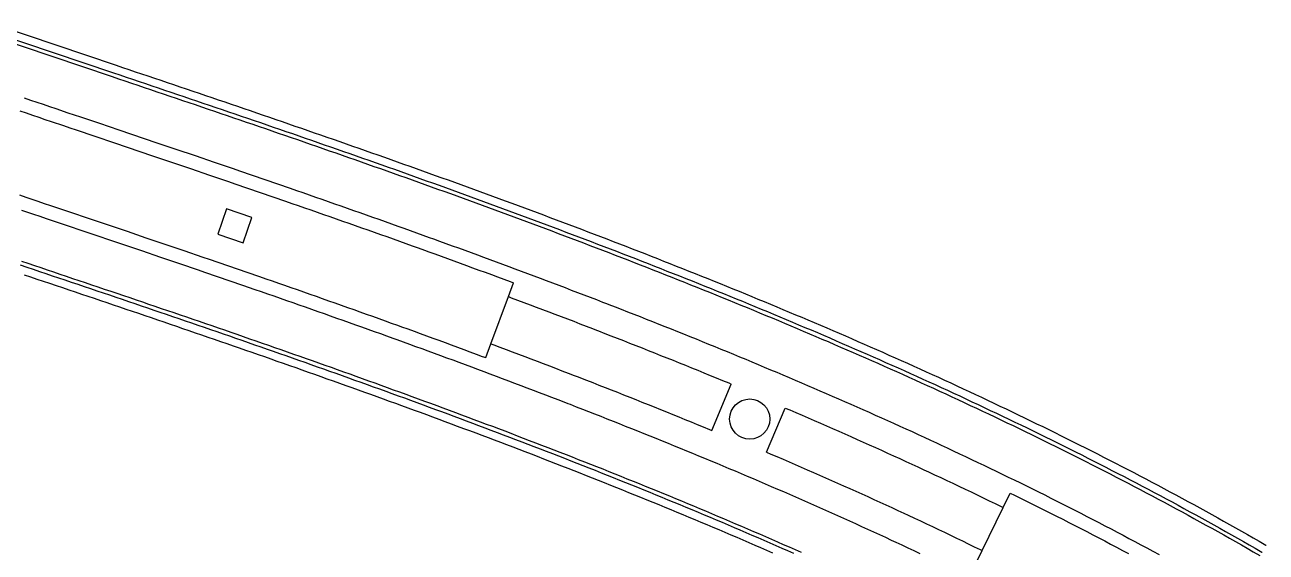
# Model space of a CAD drawing. Extents: x 2610184 to 2620710, y 1263771 to 1270672.
# Drawn here: x 2611951.24 to 2611997.58, y 1269879.64 to 1269899.34 of the extents above; entities that cross this region are included whole.
import ezdxf

# ---------------------------------------------------------------- set-up
doc = ezdxf.new("R2010")
doc.units = 0
doc.header["$LTSCALE"] = 5
doc.linetypes.add('CADWORK_AC48', pattern=[15, 1, -14])
doc.layers.add('VIADUKT_BADENSTRASSE', color=94, linetype='CONTINUOUS')

msp = doc.modelspace()

# ---------------------------------------------------------------- linework, layer by layer
at = {"layer": 'VIADUKT_BADENSTRASSE', "color": 180, "linetype": 'CADWORK_AC48', "lineweight": -3}
for p, q in [((2611969.291, 1269889.188), (2611969.484, 1269889.704)), ((2611968.635, 1269887.427), (2611969.291, 1269889.188)), ((2611968.443, 1269886.912), (2611968.635, 1269887.427)), ((2611976.888, 1269884.188), (2611977.607, 1269885.925)), ((2611978.925, 1269883.382), (2611979.627, 1269885.026)), ((2611987.764, 1269881.312), (2611988.026, 1269881.847)), ((2611986.979, 1269879.706), (2611987.764, 1269881.312)), ((2611986.717, 1269879.171), (2611986.979, 1269879.706))]:
    msp.add_line(p, q, dxfattribs=at)
at = {"layer": 'VIADUKT_BADENSTRASSE', "color": 180, "linetype": 'Continuous', "lineweight": -3}
for points in [[(2611950.166, 1269899.34), (2611954.645, 1269897.83), (2611954.883, 1269897.75), (2611955.121, 1269897.67), (2611955.359, 1269897.59), (2611955.597, 1269897.509), (2611955.836, 1269897.429), (2611956.074, 1269897.349), (2611956.313, 1269897.268), (2611956.551, 1269897.188), (2611956.79, 1269897.107), (2611957.028, 1269897.026), (2611957.267, 1269896.946), (2611957.506, 1269896.865), (2611957.744, 1269896.784), (2611957.983, 1269896.703), (2611958.221, 1269896.622), (2611958.46, 1269896.541), (2611958.699, 1269896.459), (2611958.937, 1269896.378), (2611959.176, 1269896.297), (2611959.414, 1269896.215), (2611959.653, 1269896.134), (2611959.891, 1269896.052), (2611960.13, 1269895.97), (2611960.369, 1269895.888), (2611960.607, 1269895.806), (2611960.846, 1269895.724), (2611961.084, 1269895.642), (2611961.323, 1269895.56), (2611961.561, 1269895.477), (2611961.8, 1269895.395), (2611962.038, 1269895.312), (2611962.277, 1269895.229), (2611962.515, 1269895.147), (2611962.753, 1269895.064), (2611962.992, 1269894.98), (2611963.23, 1269894.897), (2611963.468, 1269894.814), (2611963.707, 1269894.73), (2611963.945, 1269894.646), (2611964.183, 1269894.563), (2611964.421, 1269894.479), (2611964.66, 1269894.395), (2611964.898, 1269894.31), (2611965.136, 1269894.226), (2611965.374, 1269894.141), (2611965.612, 1269894.057), (2611965.85, 1269893.972), (2611966.088, 1269893.887), (2611966.325, 1269893.802), (2611966.563, 1269893.716), (2611966.801, 1269893.631), (2611967.039, 1269893.545), (2611967.277, 1269893.459), (2611967.514, 1269893.373), (2611967.752, 1269893.287), (2611967.989, 1269893.201), (2611968.227, 1269893.114), (2611968.464, 1269893.027), (2611968.702, 1269892.941), (2611968.939, 1269892.853), (2611969.176, 1269892.766), (2611969.414, 1269892.679), (2611969.651, 1269892.591), (2611969.888, 1269892.503), (2611970.125, 1269892.415), (2611970.362, 1269892.327), (2611970.599, 1269892.239), (2611970.836, 1269892.15), (2611971.072, 1269892.061), (2611971.309, 1269891.972), (2611971.546, 1269891.883), (2611971.782, 1269891.793), (2611972.019, 1269891.704), (2611972.255, 1269891.614), (2611972.492, 1269891.524), (2611972.728, 1269891.434), (2611972.964, 1269891.343), (2611973.2, 1269891.252), (2611973.436, 1269891.161), (2611973.672, 1269891.07), (2611973.908, 1269890.979), (2611974.144, 1269890.887), (2611974.38, 1269890.795), (2611974.616, 1269890.703), (2611974.851, 1269890.611), (2611975.087, 1269890.518), (2611975.322, 1269890.425), (2611975.557, 1269890.332), (2611975.792, 1269890.239), (2611976.028, 1269890.145), (2611976.262, 1269890.051), (2611976.497, 1269889.957), (2611976.732, 1269889.863), (2611976.967, 1269889.769), (2611977.201, 1269889.674), (2611977.436, 1269889.579), (2611977.67, 1269889.483), (2611977.905, 1269889.388), (2611978.139, 1269889.292), (2611978.373, 1269889.196), (2611978.607, 1269889.099), (2611978.841, 1269889.002), (2611979.075, 1269888.905), (2611979.309, 1269888.808), (2611979.542, 1269888.711), (2611979.776, 1269888.613), (2611980.009, 1269888.515), (2611980.243, 1269888.416), (2611980.475, 1269888.318), (2611980.709, 1269888.219), (2611980.941, 1269888.119), (2611981.175, 1269888.02), (2611981.407, 1269887.92), (2611981.64, 1269887.82), (2611981.872, 1269887.719), (2611982.105, 1269887.619), (2611982.336, 1269887.518), (2611982.569, 1269887.416), (2611982.8, 1269887.315), (2611983.033, 1269887.213), (2611983.264, 1269887.11), (2611983.496, 1269887.008), (2611983.727, 1269886.905), (2611983.959, 1269886.802), (2611984.189, 1269886.698), (2611984.421, 1269886.594), (2611984.651, 1269886.49), (2611984.882, 1269886.385), (2611985.113, 1269886.28), (2611985.344, 1269886.175), (2611985.573, 1269886.07), (2611985.804, 1269885.964), (2611986.034, 1269885.857), (2611986.264, 1269885.751), (2611986.493, 1269885.644), (2611986.723, 1269885.536), (2611986.952, 1269885.429), (2611987.182, 1269885.321), (2611987.411, 1269885.213), (2611987.64, 1269885.104), (2611987.869, 1269884.995), (2611988.098, 1269884.885), (2611988.326, 1269884.775), (2611988.555, 1269884.665), (2611988.783, 1269884.555), (2611989.011, 1269884.444), (2611989.238, 1269884.333), (2611989.467, 1269884.221), (2611989.694, 1269884.109), (2611989.922, 1269883.996), (2611990.148, 1269883.884), (2611990.376, 1269883.77), (2611990.602, 1269883.657), (2611990.83, 1269883.543), (2611991.055, 1269883.428), (2611991.282, 1269883.313), (2611991.508, 1269883.198), (2611991.735, 1269883.083), (2611991.96, 1269882.967), (2611992.186, 1269882.85), (2611992.411, 1269882.734), (2611992.637, 1269882.616), (2611992.861, 1269882.499), (2611993.087, 1269882.381), (2611993.311, 1269882.262), (2611993.536, 1269882.143), (2611993.759, 1269882.024), (2611993.984, 1269881.904), (2611994.207, 1269881.784), (2611994.432, 1269881.663), (2611994.655, 1269881.542), (2611994.879, 1269881.421), (2611995.101, 1269881.299), (2611995.324, 1269881.176), (2611995.546, 1269881.054), (2611995.77, 1269880.93), (2611995.991, 1269880.807), (2611996.214, 1269880.682), (2611996.435, 1269880.558), (2611996.657, 1269880.432), (2611996.878, 1269880.307), (2611997.1, 1269880.181), (2611997.32, 1269880.055), (2611997.572, 1269879.91), (2611997.573, 1269879.909), (2611997.58, 1269879.905), (2611997.58, 1269879.905)], [(2611950.022, 1269898.914), (2611954.501, 1269897.404), (2611954.739, 1269897.324), (2611954.977, 1269897.243), (2611955.215, 1269897.163), (2611955.454, 1269897.083), (2611955.692, 1269897.003), (2611955.93, 1269896.922), (2611956.169, 1269896.842), (2611956.407, 1269896.761), (2611956.646, 1269896.681), (2611956.884, 1269896.6), (2611957.123, 1269896.519), (2611957.361, 1269896.439), (2611957.6, 1269896.358), (2611957.838, 1269896.277), (2611958.077, 1269896.196), (2611958.315, 1269896.115), (2611958.553, 1269896.034), (2611958.792, 1269895.952), (2611959.03, 1269895.871), (2611959.269, 1269895.79), (2611959.507, 1269895.708), (2611959.746, 1269895.626), (2611959.984, 1269895.545), (2611960.222, 1269895.463), (2611960.461, 1269895.381), (2611960.699, 1269895.299), (2611960.937, 1269895.217), (2611961.176, 1269895.134), (2611961.414, 1269895.052), (2611961.652, 1269894.97), (2611961.891, 1269894.887), (2611962.129, 1269894.804), (2611962.367, 1269894.722), (2611962.605, 1269894.639), (2611962.843, 1269894.556), (2611963.082, 1269894.472), (2611963.32, 1269894.389), (2611963.558, 1269894.306), (2611963.796, 1269894.222), (2611964.034, 1269894.138), (2611964.272, 1269894.054), (2611964.51, 1269893.97), (2611964.747, 1269893.886), (2611964.985, 1269893.802), (2611965.223, 1269893.717), (2611965.461, 1269893.633), (2611965.698, 1269893.548), (2611965.936, 1269893.463), (2611966.174, 1269893.378), (2611966.411, 1269893.293), (2611966.649, 1269893.207), (2611966.886, 1269893.122), (2611967.124, 1269893.036), (2611967.361, 1269892.95), (2611967.598, 1269892.864), (2611967.836, 1269892.778), (2611968.073, 1269892.691), (2611968.31, 1269892.605), (2611968.547, 1269892.518), (2611968.784, 1269892.431), (2611969.021, 1269892.344), (2611969.258, 1269892.257), (2611969.495, 1269892.169), (2611969.731, 1269892.081), (2611969.968, 1269891.993), (2611970.205, 1269891.905), (2611970.441, 1269891.817), (2611970.678, 1269891.729), (2611970.914, 1269891.64), (2611971.151, 1269891.551), (2611971.387, 1269891.462), (2611971.623, 1269891.373), (2611971.859, 1269891.283), (2611972.095, 1269891.193), (2611972.331, 1269891.103), (2611972.567, 1269891.013), (2611972.803, 1269890.923), (2611973.039, 1269890.832), (2611973.274, 1269890.742), (2611973.51, 1269890.651), (2611973.745, 1269890.559), (2611973.981, 1269890.468), (2611974.216, 1269890.376), (2611974.451, 1269890.284), (2611974.686, 1269890.192), (2611974.922, 1269890.099), (2611975.156, 1269890.007), (2611975.391, 1269889.914), (2611975.626, 1269889.821), (2611975.861, 1269889.727), (2611976.095, 1269889.634), (2611976.33, 1269889.54), (2611976.564, 1269889.446), (2611976.799, 1269889.351), (2611977.033, 1269889.257), (2611977.267, 1269889.162), (2611977.501, 1269889.066), (2611977.735, 1269888.971), (2611977.968, 1269888.875), (2611978.202, 1269888.779), (2611978.435, 1269888.683), (2611978.669, 1269888.587), (2611978.902, 1269888.49), (2611979.136, 1269888.393), (2611979.369, 1269888.296), (2611979.602, 1269888.198), (2611979.834, 1269888.1), (2611980.067, 1269888.002), (2611980.3, 1269887.903), (2611980.533, 1269887.805), (2611980.765, 1269887.706), (2611980.997, 1269887.606), (2611981.229, 1269887.507), (2611981.462, 1269887.407), (2611981.693, 1269887.307), (2611981.925, 1269887.206), (2611982.157, 1269887.105), (2611982.388, 1269887.004), (2611982.619, 1269886.903), (2611982.851, 1269886.801), (2611983.082, 1269886.699), (2611983.313, 1269886.596), (2611983.544, 1269886.494), (2611983.775, 1269886.391), (2611984.005, 1269886.287), (2611984.236, 1269886.184), (2611984.466, 1269886.08), (2611984.696, 1269885.975), (2611984.926, 1269885.871), (2611985.156, 1269885.766), (2611985.386, 1269885.661), (2611985.616, 1269885.555), (2611985.845, 1269885.449), (2611986.074, 1269885.343), (2611986.303, 1269885.236), (2611986.533, 1269885.129), (2611986.761, 1269885.022), (2611986.99, 1269884.914), (2611987.218, 1269884.806), (2611987.447, 1269884.697), (2611987.675, 1269884.589), (2611987.903, 1269884.479), (2611988.131, 1269884.37), (2611988.359, 1269884.26), (2611988.586, 1269884.15), (2611988.814, 1269884.039), (2611989.041, 1269883.928), (2611989.268, 1269883.817), (2611989.495, 1269883.705), (2611989.722, 1269883.593), (2611989.948, 1269883.481), (2611990.175, 1269883.368), (2611990.4, 1269883.255), (2611990.627, 1269883.141), (2611990.852, 1269883.027), (2611991.079, 1269882.912), (2611991.303, 1269882.798), (2611991.529, 1269882.682), (2611991.754, 1269882.567), (2611991.979, 1269882.451), (2611992.203, 1269882.334), (2611992.429, 1269882.217), (2611992.652, 1269882.1), (2611992.877, 1269881.982), (2611993.1, 1269881.864), (2611993.325, 1269881.746), (2611993.548, 1269881.627), (2611993.772, 1269881.507), (2611993.994, 1269881.388), (2611994.218, 1269881.267), (2611994.44, 1269881.147), (2611994.663, 1269881.026), (2611994.885, 1269880.904), (2611995.107, 1269880.782), (2611995.329, 1269880.66), (2611995.551, 1269880.537), (2611995.772, 1269880.414), (2611995.994, 1269880.29), (2611996.214, 1269880.166), (2611996.436, 1269880.041), (2611996.655, 1269879.916), (2611996.876, 1269879.79), (2611997.096, 1269879.664), (2611997.348, 1269879.52)], [(2611950.07, 1269899.056), (2611954.549, 1269897.546), (2611954.787, 1269897.466), (2611955.025, 1269897.386), (2611955.263, 1269897.305), (2611955.502, 1269897.225), (2611955.74, 1269897.145), (2611955.978, 1269897.064), (2611956.217, 1269896.984), (2611956.455, 1269896.903), (2611956.694, 1269896.823), (2611956.932, 1269896.742), (2611957.171, 1269896.661), (2611957.409, 1269896.581), (2611957.648, 1269896.5), (2611957.886, 1269896.419), (2611958.125, 1269896.338), (2611958.363, 1269896.257), (2611958.602, 1269896.176), (2611958.84, 1269896.094), (2611959.079, 1269896.013), (2611959.317, 1269895.931), (2611959.556, 1269895.85), (2611959.794, 1269895.768), (2611960.033, 1269895.687), (2611960.271, 1269895.605), (2611960.51, 1269895.523), (2611960.748, 1269895.441), (2611960.986, 1269895.359), (2611961.225, 1269895.276), (2611961.463, 1269895.194), (2611961.702, 1269895.111), (2611961.94, 1269895.029), (2611962.178, 1269894.946), (2611962.416, 1269894.863), (2611962.655, 1269894.78), (2611962.893, 1269894.697), (2611963.131, 1269894.614), (2611963.369, 1269894.531), (2611963.607, 1269894.447), (2611963.845, 1269894.363), (2611964.083, 1269894.28), (2611964.321, 1269894.196), (2611964.56, 1269894.112), (2611964.797, 1269894.027), (2611965.035, 1269893.943), (2611965.273, 1269893.859), (2611965.511, 1269893.774), (2611965.749, 1269893.689), (2611965.987, 1269893.604), (2611966.224, 1269893.519), (2611966.462, 1269893.434), (2611966.7, 1269893.348), (2611966.937, 1269893.263), (2611967.175, 1269893.177), (2611967.412, 1269893.091), (2611967.649, 1269893.005), (2611967.887, 1269892.919), (2611968.124, 1269892.832), (2611968.361, 1269892.746), (2611968.598, 1269892.659), (2611968.836, 1269892.572), (2611969.073, 1269892.485), (2611969.31, 1269892.397), (2611969.547, 1269892.31), (2611969.784, 1269892.222), (2611970.02, 1269892.134), (2611970.257, 1269892.046), (2611970.494, 1269891.958), (2611970.731, 1269891.869), (2611970.967, 1269891.78), (2611971.204, 1269891.691), (2611971.44, 1269891.602), (2611971.676, 1269891.513), (2611971.912, 1269891.423), (2611972.149, 1269891.334), (2611972.385, 1269891.244), (2611972.621, 1269891.153), (2611972.857, 1269891.063), (2611973.093, 1269890.972), (2611973.328, 1269890.881), (2611973.564, 1269890.79), (2611973.8, 1269890.699), (2611974.035, 1269890.608), (2611974.271, 1269890.516), (2611974.506, 1269890.424), (2611974.741, 1269890.331), (2611974.977, 1269890.239), (2611975.211, 1269890.146), (2611975.447, 1269890.053), (2611975.681, 1269889.96), (2611975.916, 1269889.867), (2611976.151, 1269889.773), (2611976.386, 1269889.679), (2611976.62, 1269889.585), (2611976.855, 1269889.49), (2611977.089, 1269889.396), (2611977.323, 1269889.301), (2611977.557, 1269889.205), (2611977.792, 1269889.11), (2611978.025, 1269889.014), (2611978.259, 1269888.918), (2611978.493, 1269888.822), (2611978.727, 1269888.725), (2611978.96, 1269888.628), (2611979.193, 1269888.531), (2611979.426, 1269888.434), (2611979.66, 1269888.336), (2611979.893, 1269888.238), (2611980.126, 1269888.14), (2611980.358, 1269888.041), (2611980.591, 1269887.943), (2611980.824, 1269887.844), (2611981.056, 1269887.744), (2611981.288, 1269887.644), (2611981.521, 1269887.544), (2611981.753, 1269887.444), (2611981.985, 1269887.344), (2611982.216, 1269887.243), (2611982.449, 1269887.141), (2611982.68, 1269887.04), (2611982.912, 1269886.938), (2611983.143, 1269886.836), (2611983.374, 1269886.734), (2611983.605, 1269886.631), (2611983.836, 1269886.528), (2611984.066, 1269886.424), (2611984.298, 1269886.321), (2611984.528, 1269886.216), (2611984.758, 1269886.112), (2611984.988, 1269886.007), (2611985.219, 1269885.902), (2611985.448, 1269885.797), (2611985.678, 1269885.691), (2611985.908, 1269885.585), (2611986.138, 1269885.479), (2611986.367, 1269885.372), (2611986.596, 1269885.265), (2611986.825, 1269885.157), (2611987.054, 1269885.05), (2611987.282, 1269884.941), (2611987.511, 1269884.833), (2611987.739, 1269884.724), (2611987.968, 1269884.615), (2611988.196, 1269884.505), (2611988.424, 1269884.395), (2611988.652, 1269884.285), (2611988.88, 1269884.174), (2611989.107, 1269884.063), (2611989.334, 1269883.952), (2611989.561, 1269883.84), (2611989.788, 1269883.727), (2611990.015, 1269883.615), (2611990.242, 1269883.502), (2611990.468, 1269883.389), (2611990.695, 1269883.275), (2611990.92, 1269883.161), (2611991.147, 1269883.046), (2611991.372, 1269882.931), (2611991.598, 1269882.816), (2611991.822, 1269882.7), (2611992.048, 1269882.584), (2611992.273, 1269882.467), (2611992.498, 1269882.35), (2611992.722, 1269882.233), (2611992.947, 1269882.115), (2611993.171, 1269881.997), (2611993.395, 1269881.878), (2611993.618, 1269881.759), (2611993.843, 1269881.64), (2611994.065, 1269881.52), (2611994.289, 1269881.399), (2611994.511, 1269881.279), (2611994.735, 1269881.157), (2611994.957, 1269881.036), (2611995.18, 1269880.913), (2611995.401, 1269880.791), (2611995.624, 1269880.668), (2611995.845, 1269880.545), (2611996.067, 1269880.421), (2611996.288, 1269880.296), (2611996.509, 1269880.171), (2611996.73, 1269880.046), (2611996.951, 1269879.92), (2611997.171, 1269879.794), (2611997.422, 1269879.65), (2611997.423, 1269879.65), (2611997.431, 1269879.645)], [(2611951.116, 1269890.514), (2611951.355, 1269890.434), (2611951.594, 1269890.353), (2611951.832, 1269890.273), (2611952.07, 1269890.193), (2611952.309, 1269890.112), (2611952.546, 1269890.032), (2611952.784, 1269889.952), (2611953.022, 1269889.872), (2611953.259, 1269889.792), (2611953.496, 1269889.712), (2611953.733, 1269889.632), (2611953.969, 1269889.553), (2611954.206, 1269889.473), (2611954.443, 1269889.393), (2611954.679, 1269889.312), (2611954.916, 1269889.232), (2611955.152, 1269889.152), (2611955.389, 1269889.072), (2611955.625, 1269888.992), (2611955.861, 1269888.912), (2611956.097, 1269888.831), (2611956.333, 1269888.751), (2611956.569, 1269888.67), (2611956.805, 1269888.59), (2611957.04, 1269888.509), (2611957.276, 1269888.429), (2611957.511, 1269888.348), (2611957.747, 1269888.267), (2611957.982, 1269888.186), (2611958.218, 1269888.105), (2611958.453, 1269888.024), (2611958.688, 1269887.943), (2611958.923, 1269887.862), (2611959.158, 1269887.781), (2611959.392, 1269887.699), (2611959.627, 1269887.618), (2611959.862, 1269887.536), (2611960.096, 1269887.454), (2611960.33, 1269887.373), (2611960.565, 1269887.291), (2611960.799, 1269887.209), (2611961.033, 1269887.127), (2611961.267, 1269887.045), (2611961.501, 1269886.962), (2611961.735, 1269886.88), (2611961.968, 1269886.798), (2611962.202, 1269886.715), (2611962.435, 1269886.632), (2611962.669, 1269886.549), (2611962.902, 1269886.466), (2611963.135, 1269886.383), (2611963.368, 1269886.3), (2611963.601, 1269886.217), (2611963.833, 1269886.133), (2611964.066, 1269886.049), (2611964.299, 1269885.966), (2611964.531, 1269885.882), (2611964.763, 1269885.798), (2611964.995, 1269885.713), (2611965.227, 1269885.629), (2611965.459, 1269885.545), (2611965.691, 1269885.46), (2611965.923, 1269885.375), (2611966.154, 1269885.29), (2611966.386, 1269885.205), (2611966.617, 1269885.12), (2611966.848, 1269885.035), (2611967.079, 1269884.949), (2611967.31, 1269884.863), (2611967.541, 1269884.777), (2611967.771, 1269884.691), (2611968.002, 1269884.605), (2611968.232, 1269884.519), (2611968.463, 1269884.432), (2611968.693, 1269884.345), (2611968.923, 1269884.258), (2611969.152, 1269884.171), (2611969.382, 1269884.084), (2611969.612, 1269883.996), (2611969.841, 1269883.909), (2611970.07, 1269883.821), (2611970.3, 1269883.733), (2611970.528, 1269883.645), (2611970.757, 1269883.556), (2611970.986, 1269883.468), (2611971.214, 1269883.379), (2611971.443, 1269883.29), (2611971.671, 1269883.201), (2611971.899, 1269883.111), (2611972.127, 1269883.022), (2611972.355, 1269882.932), (2611972.582, 1269882.842), (2611972.81, 1269882.752), (2611973.037, 1269882.661), (2611973.264, 1269882.57), (2611973.491, 1269882.48), (2611973.718, 1269882.388), (2611973.945, 1269882.297), (2611974.171, 1269882.206), (2611974.398, 1269882.114), (2611974.623, 1269882.022), (2611974.85, 1269881.93), (2611975.075, 1269881.837), (2611975.301, 1269881.745), (2611975.526, 1269881.652), (2611975.752, 1269881.559), (2611975.977, 1269881.465), (2611976.202, 1269881.372), (2611976.427, 1269881.278), (2611976.651, 1269881.184), (2611976.876, 1269881.089), (2611977.1, 1269880.995), (2611977.324, 1269880.9), (2611977.548, 1269880.805), (2611977.771, 1269880.709), (2611977.995, 1269880.614), (2611978.218, 1269880.518), (2611978.442, 1269880.422), (2611978.664, 1269880.326), (2611978.888, 1269880.229), (2611979.11, 1269880.132), (2611979.333, 1269880.035), (2611979.554, 1269879.938), (2611979.777, 1269879.84), (2611979.998, 1269879.742), (2611980.22, 1269879.644)], [(2611951.068, 1269890.372), (2611951.307, 1269890.292), (2611951.546, 1269890.211), (2611951.784, 1269890.131), (2611952.023, 1269890.05), (2611952.261, 1269889.97), (2611952.499, 1269889.89), (2611952.736, 1269889.81), (2611952.974, 1269889.73), (2611953.211, 1269889.65), (2611953.448, 1269889.57), (2611953.685, 1269889.49), (2611953.921, 1269889.41), (2611954.158, 1269889.33), (2611954.395, 1269889.25), (2611954.631, 1269889.17), (2611954.868, 1269889.09), (2611955.104, 1269889.01), (2611955.34, 1269888.93), (2611955.576, 1269888.85), (2611955.813, 1269888.769), (2611956.049, 1269888.689), (2611956.284, 1269888.609), (2611956.52, 1269888.528), (2611956.756, 1269888.448), (2611956.992, 1269888.367), (2611957.227, 1269888.287), (2611957.463, 1269888.206), (2611957.698, 1269888.125), (2611957.933, 1269888.044), (2611958.169, 1269887.963), (2611958.404, 1269887.882), (2611958.639, 1269887.801), (2611958.874, 1269887.72), (2611959.108, 1269887.639), (2611959.343, 1269887.557), (2611959.578, 1269887.476), (2611959.812, 1269887.394), (2611960.047, 1269887.313), (2611960.281, 1269887.231), (2611960.515, 1269887.149), (2611960.749, 1269887.067), (2611960.983, 1269886.985), (2611961.217, 1269886.903), (2611961.451, 1269886.821), (2611961.685, 1269886.739), (2611961.918, 1269886.656), (2611962.152, 1269886.573), (2611962.385, 1269886.491), (2611962.618, 1269886.408), (2611962.851, 1269886.325), (2611963.084, 1269886.242), (2611963.317, 1269886.159), (2611963.55, 1269886.075), (2611963.783, 1269885.992), (2611964.015, 1269885.908), (2611964.248, 1269885.825), (2611964.48, 1269885.741), (2611964.712, 1269885.657), (2611964.944, 1269885.572), (2611965.176, 1269885.488), (2611965.408, 1269885.404), (2611965.64, 1269885.319), (2611965.871, 1269885.234), (2611966.103, 1269885.15), (2611966.334, 1269885.064), (2611966.565, 1269884.979), (2611966.796, 1269884.894), (2611967.027, 1269884.808), (2611967.258, 1269884.723), (2611967.489, 1269884.637), (2611967.719, 1269884.551), (2611967.949, 1269884.465), (2611968.18, 1269884.378), (2611968.41, 1269884.292), (2611968.64, 1269884.205), (2611968.87, 1269884.118), (2611969.099, 1269884.031), (2611969.329, 1269883.944), (2611969.558, 1269883.856), (2611969.788, 1269883.769), (2611970.017, 1269883.681), (2611970.246, 1269883.593), (2611970.474, 1269883.505), (2611970.703, 1269883.416), (2611970.932, 1269883.328), (2611971.16, 1269883.239), (2611971.388, 1269883.15), (2611971.616, 1269883.061), (2611971.844, 1269882.972), (2611972.072, 1269882.882), (2611972.299, 1269882.792), (2611972.527, 1269882.702), (2611972.754, 1269882.612), (2611972.982, 1269882.522), (2611973.208, 1269882.431), (2611973.435, 1269882.34), (2611973.662, 1269882.249), (2611973.889, 1269882.158), (2611974.115, 1269882.067), (2611974.341, 1269881.975), (2611974.567, 1269881.883), (2611974.793, 1269881.791), (2611975.018, 1269881.698), (2611975.244, 1269881.606), (2611975.469, 1269881.513), (2611975.695, 1269881.42), (2611975.919, 1269881.327), (2611976.144, 1269881.233), (2611976.369, 1269881.139), (2611976.593, 1269881.045), (2611976.817, 1269880.951), (2611977.042, 1269880.857), (2611977.265, 1269880.762), (2611977.489, 1269880.667), (2611977.713, 1269880.571), (2611977.936, 1269880.476), (2611978.159, 1269880.38), (2611978.382, 1269880.284), (2611978.605, 1269880.188), (2611978.828, 1269880.091), (2611979.05, 1269879.995), (2611979.272, 1269879.898), (2611979.494, 1269879.8), (2611979.716, 1269879.703), (2611979.938, 1269879.605)], [(2611951.211, 1269890.007), (2611951.45, 1269889.927), (2611951.689, 1269889.846), (2611951.927, 1269889.766), (2611952.165, 1269889.686), (2611952.403, 1269889.606), (2611952.641, 1269889.526), (2611952.878, 1269889.446), (2611953.115, 1269889.366), (2611953.352, 1269889.286), (2611953.589, 1269889.206), (2611953.825, 1269889.126), (2611954.062, 1269889.046), (2611954.299, 1269888.966), (2611954.535, 1269888.886), (2611954.771, 1269888.806), (2611955.008, 1269888.726), (2611955.244, 1269888.646), (2611955.48, 1269888.566), (2611955.716, 1269888.485), (2611955.952, 1269888.405), (2611956.188, 1269888.325), (2611956.423, 1269888.244), (2611956.659, 1269888.164), (2611956.895, 1269888.083), (2611957.13, 1269888.003), (2611957.365, 1269887.922), (2611957.601, 1269887.841), (2611957.836, 1269887.761), (2611958.071, 1269887.68), (2611958.306, 1269887.599), (2611958.541, 1269887.518), (2611958.776, 1269887.437), (2611959.01, 1269887.355), (2611959.245, 1269887.274), (2611959.479, 1269887.193), (2611959.714, 1269887.111), (2611959.948, 1269887.03), (2611960.182, 1269886.948), (2611960.416, 1269886.866), (2611960.65, 1269886.784), (2611960.884, 1269886.702), (2611961.118, 1269886.62), (2611961.351, 1269886.538), (2611961.585, 1269886.456), (2611961.818, 1269886.373), (2611962.052, 1269886.291), (2611962.285, 1269886.208), (2611962.518, 1269886.125), (2611962.751, 1269886.042), (2611962.984, 1269885.959), (2611963.216, 1269885.876), (2611963.449, 1269885.793), (2611963.681, 1269885.71), (2611963.914, 1269885.626), (2611964.146, 1269885.542), (2611964.378, 1269885.459), (2611964.61, 1269885.375), (2611964.842, 1269885.29), (2611965.074, 1269885.206), (2611965.305, 1269885.122), (2611965.537, 1269885.037), (2611965.768, 1269884.953), (2611965.999, 1269884.868), (2611966.23, 1269884.783), (2611966.461, 1269884.698), (2611966.692, 1269884.612), (2611966.923, 1269884.527), (2611967.153, 1269884.441), (2611967.384, 1269884.356), (2611967.614, 1269884.27), (2611967.844, 1269884.184), (2611968.074, 1269884.097), (2611968.304, 1269884.011), (2611968.534, 1269883.924), (2611968.763, 1269883.838), (2611968.993, 1269883.751), (2611969.222, 1269883.663), (2611969.451, 1269883.576), (2611969.68, 1269883.489), (2611969.909, 1269883.401), (2611970.138, 1269883.313), (2611970.366, 1269883.225), (2611970.595, 1269883.137), (2611970.823, 1269883.048), (2611971.051, 1269882.96), (2611971.279, 1269882.871), (2611971.507, 1269882.782), (2611971.734, 1269882.692), (2611971.962, 1269882.603), (2611972.189, 1269882.513), (2611972.417, 1269882.423), (2611972.643, 1269882.333), (2611972.871, 1269882.243), (2611973.097, 1269882.153), (2611973.324, 1269882.062), (2611973.55, 1269881.971), (2611973.776, 1269881.88), (2611974.002, 1269881.788), (2611974.228, 1269881.697), (2611974.454, 1269881.605), (2611974.679, 1269881.513), (2611974.904, 1269881.421), (2611975.13, 1269881.328), (2611975.355, 1269881.236), (2611975.58, 1269881.143), (2611975.804, 1269881.05), (2611976.029, 1269880.956), (2611976.253, 1269880.863), (2611976.477, 1269880.769), (2611976.701, 1269880.675), (2611976.925, 1269880.58), (2611977.148, 1269880.486), (2611977.372, 1269880.391), (2611977.595, 1269880.296), (2611977.818, 1269880.2), (2611978.041, 1269880.105), (2611978.264, 1269880.009), (2611978.486, 1269879.913), (2611978.708, 1269879.816), (2611978.93, 1269879.72), (2611979.152, 1269879.623)]]:
    msp.add_lwpolyline(points, dxfattribs=at)
at = {"layer": 'VIADUKT_BADENSTRASSE', "color": 180, "linetype": 'CADWORK_AC48', "lineweight": -3}
for points in [[(2611951.214, 1269896.611), (2611951.449, 1269896.53), (2611951.684, 1269896.451), (2611951.919, 1269896.371), (2611952.155, 1269896.291), (2611952.39, 1269896.211), (2611952.846, 1269896.057), (2611953.08, 1269895.978), (2611953.315, 1269895.899), (2611954.02, 1269895.661), (2611954.751, 1269895.415), (2611956.171, 1269894.936), (2611956.881, 1269894.696), (2611957.591, 1269894.455), (2611958.301, 1269894.213), (2611959.011, 1269893.97), (2611959.247, 1269893.889), (2611960.667, 1269893.401), (2611961.14, 1269893.237), (2611961.376, 1269893.155), (2611961.613, 1269893.073), (2611961.849, 1269892.991), (2611962.086, 1269892.908), (2611962.322, 1269892.826), (2611962.559, 1269892.743), (2611962.795, 1269892.66), (2611963.031, 1269892.577), (2611963.268, 1269892.494), (2611963.504, 1269892.411), (2611963.74, 1269892.328), (2611963.976, 1269892.244), (2611964.213, 1269892.161), (2611964.449, 1269892.077), (2611964.685, 1269891.993), (2611964.921, 1269891.909), (2611965.157, 1269891.825), (2611965.393, 1269891.74), (2611965.629, 1269891.656), (2611965.865, 1269891.571), (2611966.101, 1269891.486), (2611966.337, 1269891.401), (2611966.489, 1269891.346), (2611966.724, 1269891.261), (2611966.958, 1269891.176), (2611967.193, 1269891.091), (2611967.427, 1269891.006), (2611967.662, 1269890.92), (2611967.896, 1269890.834), (2611968.131, 1269890.748), (2611968.365, 1269890.662), (2611968.599, 1269890.576), (2611968.834, 1269890.489), (2611969.068, 1269890.402), (2611969.302, 1269890.316), (2611969.536, 1269890.228), (2611969.77, 1269890.141), (2611970.004, 1269890.054), (2611970.238, 1269889.966), (2611970.472, 1269889.878), (2611970.706, 1269889.79), (2611970.939, 1269889.702), (2611971.173, 1269889.613), (2611971.407, 1269889.524), (2611971.64, 1269889.435), (2611971.874, 1269889.346), (2611972.107, 1269889.257), (2611972.341, 1269889.167), (2611972.574, 1269889.077), (2611972.807, 1269888.987), (2611972.957, 1269888.929), (2611973.04, 1269888.897), (2611973.273, 1269888.806), (2611973.506, 1269888.716), (2611973.739, 1269888.624), (2611973.972, 1269888.533), (2611974.205, 1269888.442), (2611974.438, 1269888.35), (2611974.671, 1269888.258), (2611974.903, 1269888.166), (2611975.136, 1269888.073), (2611975.368, 1269887.981), (2611975.6, 1269887.888), (2611975.833, 1269887.794), (2611976.065, 1269887.701), (2611976.297, 1269887.607), (2611976.529, 1269887.513), (2611976.761, 1269887.419), (2611976.993, 1269887.324), (2611977.225, 1269887.23), (2611977.456, 1269887.135), (2611977.688, 1269887.039), (2611977.919, 1269886.944), (2611978.151, 1269886.848), (2611978.382, 1269886.751), (2611978.613, 1269886.655), (2611978.844, 1269886.558), (2611979.075, 1269886.461), (2611979.306, 1269886.364), (2611979.537, 1269886.266), (2611979.768, 1269886.168), (2611979.998, 1269886.07), (2611980.229, 1269885.972), (2611980.459, 1269885.873), (2611980.689, 1269885.774), (2611980.92, 1269885.675), (2611981.15, 1269885.575), (2611981.38, 1269885.475), (2611981.61, 1269885.375), (2611981.839, 1269885.274), (2611982.069, 1269885.173), (2611982.298, 1269885.072), (2611982.528, 1269884.97), (2611982.757, 1269884.868), (2611982.986, 1269884.766), (2611983.215, 1269884.664), (2611983.444, 1269884.561), (2611983.673, 1269884.458), (2611983.901, 1269884.354), (2611984.13, 1269884.25), (2611984.358, 1269884.146), (2611984.587, 1269884.041), (2611984.815, 1269883.937), (2611985.043, 1269883.831), (2611985.271, 1269883.726), (2611985.443, 1269883.646), (2611985.672, 1269883.539), (2611985.9, 1269883.432), (2611986.129, 1269883.324), (2611986.357, 1269883.217), (2611986.585, 1269883.108), (2611986.813, 1269883), (2611987.041, 1269882.891), (2611987.269, 1269882.782), (2611987.496, 1269882.672), (2611987.724, 1269882.562), (2611987.951, 1269882.452), (2611988.178, 1269882.341), (2611988.405, 1269882.23), (2611988.631, 1269882.118), (2611988.858, 1269882.007), (2611989.085, 1269881.894), (2611989.311, 1269881.781), (2611989.537, 1269881.668), (2611989.763, 1269881.555), (2611989.988, 1269881.441), (2611990.214, 1269881.327), (2611990.439, 1269881.212), (2611990.665, 1269881.097), (2611990.89, 1269880.981), (2611991.114, 1269880.866), (2611991.339, 1269880.749), (2611991.563, 1269880.633), (2611991.788, 1269880.515), (2611992.012, 1269880.398), (2611992.236, 1269880.28), (2611992.459, 1269880.161), (2611992.683, 1269880.043), (2611992.906, 1269879.923), (2611993.129, 1269879.804), (2611993.352, 1269879.683), (2611993.589, 1269879.555)], [(2611951.05, 1269896.128), (2611951.285, 1269896.048), (2611951.52, 1269895.968), (2611951.756, 1269895.888), (2611951.991, 1269895.808), (2611952.227, 1269895.728), (2611952.682, 1269895.574), (2611952.917, 1269895.495), (2611953.152, 1269895.416), (2611953.857, 1269895.178), (2611954.588, 1269894.932), (2611956.007, 1269894.453), (2611956.717, 1269894.213), (2611957.427, 1269893.972), (2611958.136, 1269893.73), (2611958.846, 1269893.488), (2611959.082, 1269893.407), (2611960.5, 1269892.919), (2611960.973, 1269892.755), (2611961.209, 1269892.673), (2611961.445, 1269892.591), (2611961.682, 1269892.509), (2611961.918, 1269892.427), (2611962.154, 1269892.344), (2611962.39, 1269892.262), (2611962.626, 1269892.179), (2611962.862, 1269892.096), (2611963.099, 1269892.013), (2611963.335, 1269891.93), (2611963.57, 1269891.847), (2611963.806, 1269891.763), (2611964.042, 1269891.68), (2611964.278, 1269891.596), (2611964.514, 1269891.513), (2611964.75, 1269891.429), (2611964.986, 1269891.344), (2611965.221, 1269891.26), (2611965.457, 1269891.176), (2611965.693, 1269891.091), (2611965.928, 1269891.006), (2611966.164, 1269890.921), (2611966.316, 1269890.867), (2611966.55, 1269890.782), (2611966.784, 1269890.697), (2611967.019, 1269890.612), (2611967.253, 1269890.526), (2611967.487, 1269890.441), (2611967.721, 1269890.355), (2611967.955, 1269890.269), (2611968.189, 1269890.183), (2611968.423, 1269890.097), (2611968.657, 1269890.011), (2611968.89, 1269889.924), (2611969.124, 1269889.838), (2611969.358, 1269889.751), (2611969.484, 1269889.704)], [(2611951.035, 1269892.986), (2611951.272, 1269892.905), (2611951.729, 1269892.751), (2611951.964, 1269892.671), (2611952.2, 1269892.592), (2611952.905, 1269892.354), (2611953.636, 1269892.108), (2611955.053, 1269891.63), (2611955.76, 1269891.39), (2611956.467, 1269891.15), (2611957.174, 1269890.91), (2611957.88, 1269890.668), (2611958.116, 1269890.588), (2611959.527, 1269890.102), (2611959.997, 1269889.939), (2611960.232, 1269889.858), (2611960.467, 1269889.776), (2611960.702, 1269889.695), (2611960.937, 1269889.613), (2611961.171, 1269889.531), (2611961.406, 1269889.449), (2611961.641, 1269889.367), (2611961.875, 1269889.285), (2611962.109, 1269889.202), (2611962.344, 1269889.12), (2611962.578, 1269889.037), (2611962.813, 1269888.954), (2611963.047, 1269888.871), (2611963.281, 1269888.788), (2611963.515, 1269888.705), (2611963.749, 1269888.622), (2611963.983, 1269888.538), (2611964.217, 1269888.454), (2611964.451, 1269888.371), (2611964.685, 1269888.287), (2611964.918, 1269888.203), (2611965.152, 1269888.119), (2611965.303, 1269888.064), (2611965.535, 1269887.98), (2611965.767, 1269887.896), (2611966, 1269887.811), (2611966.232, 1269887.727), (2611966.464, 1269887.642), (2611966.696, 1269887.557), (2611966.928, 1269887.472), (2611967.16, 1269887.387), (2611967.391, 1269887.302), (2611967.623, 1269887.216), (2611967.855, 1269887.13), (2611968.086, 1269887.044), (2611968.317, 1269886.958), (2611968.443, 1269886.912)], [(2611951.108, 1269892.422), (2611951.566, 1269892.268), (2611951.801, 1269892.188), (2611952.037, 1269892.109), (2611952.743, 1269891.871), (2611953.473, 1269891.625), (2611954.889, 1269891.147), (2611955.596, 1269890.907), (2611956.303, 1269890.668), (2611957.009, 1269890.427), (2611957.715, 1269890.186), (2611957.951, 1269890.105), (2611959.361, 1269889.62), (2611959.83, 1269889.458), (2611960.065, 1269889.376), (2611960.3, 1269889.295), (2611960.534, 1269889.213), (2611960.769, 1269889.131), (2611961.003, 1269889.05), (2611961.238, 1269888.968), (2611961.472, 1269888.885), (2611961.706, 1269888.803), (2611961.94, 1269888.721), (2611962.174, 1269888.639), (2611962.409, 1269888.556), (2611962.643, 1269888.473), (2611962.877, 1269888.39), (2611963.111, 1269888.307), (2611963.344, 1269888.224), (2611963.578, 1269888.141), (2611963.812, 1269888.058), (2611964.045, 1269887.974), (2611964.279, 1269887.891), (2611964.512, 1269887.807), (2611964.746, 1269887.723), (2611964.979, 1269887.639), (2611965.129, 1269887.584), (2611965.361, 1269887.5), (2611965.593, 1269887.416), (2611965.825, 1269887.332), (2611966.057, 1269887.248), (2611966.289, 1269887.163), (2611966.52, 1269887.078), (2611966.752, 1269886.993), (2611966.983, 1269886.908), (2611967.215, 1269886.823), (2611967.446, 1269886.738), (2611967.677, 1269886.652), (2611967.908, 1269886.566), (2611968.139, 1269886.48), (2611968.37, 1269886.394), (2611968.601, 1269886.308), (2611968.832, 1269886.221), (2611969.063, 1269886.135), (2611969.293, 1269886.048), (2611969.524, 1269885.96), (2611969.754, 1269885.873), (2611969.984, 1269885.786), (2611970.215, 1269885.698), (2611970.445, 1269885.61), (2611970.675, 1269885.522), (2611970.905, 1269885.434), (2611971.134, 1269885.345), (2611971.364, 1269885.256), (2611971.513, 1269885.199), (2611971.594, 1269885.168), (2611971.823, 1269885.078), (2611972.053, 1269884.989), (2611972.282, 1269884.899), (2611972.511, 1269884.81), (2611972.74, 1269884.72), (2611972.969, 1269884.629), (2611973.198, 1269884.539), (2611973.427, 1269884.448), (2611973.655, 1269884.357), (2611973.884, 1269884.266), (2611974.112, 1269884.175), (2611974.341, 1269884.083), (2611974.569, 1269883.991), (2611974.797, 1269883.899), (2611975.025, 1269883.807), (2611975.253, 1269883.714), (2611975.48, 1269883.621), (2611975.708, 1269883.528), (2611975.935, 1269883.435), (2611976.163, 1269883.341), (2611976.39, 1269883.247), (2611976.617, 1269883.153), (2611976.844, 1269883.059), (2611977.071, 1269882.964), (2611977.298, 1269882.87), (2611977.524, 1269882.774), (2611977.751, 1269882.679), (2611977.977, 1269882.583), (2611978.203, 1269882.487), (2611978.429, 1269882.391), (2611978.655, 1269882.295), (2611978.881, 1269882.198), (2611979.106, 1269882.101), (2611979.332, 1269882.003), (2611979.557, 1269881.906), (2611979.782, 1269881.808), (2611980.007, 1269881.71), (2611980.232, 1269881.611), (2611980.457, 1269881.512), (2611980.681, 1269881.413), (2611980.906, 1269881.314), (2611981.13, 1269881.214), (2611981.354, 1269881.114), (2611981.578, 1269881.014), (2611981.802, 1269880.913), (2611982.025, 1269880.813), (2611982.249, 1269880.711), (2611982.472, 1269880.61), (2611982.695, 1269880.508), (2611982.918, 1269880.406), (2611983.141, 1269880.304), (2611983.364, 1269880.201), (2611983.586, 1269880.098), (2611983.755, 1269880.019), (2611983.978, 1269879.915), (2611984.201, 1269879.811), (2611984.424, 1269879.706), (2611984.646, 1269879.601)], [(2611959.709, 1269892.144), (2611958.764, 1269892.47), (2611958.438, 1269891.525), (2611959.383, 1269891.199), (2611959.709, 1269892.144), (2611959.709, 1269892.144)], [(2611969.291, 1269889.188), (2611969.399, 1269889.148), (2611969.632, 1269889.061), (2611969.865, 1269888.974), (2611970.098, 1269888.886), (2611970.331, 1269888.798), (2611970.564, 1269888.71), (2611970.797, 1269888.622), (2611971.03, 1269888.534), (2611971.262, 1269888.445), (2611971.495, 1269888.356), (2611971.728, 1269888.267), (2611971.96, 1269888.178), (2611972.192, 1269888.088), (2611972.425, 1269887.999), (2611972.574, 1269887.941), (2611972.657, 1269887.909), (2611972.889, 1269887.818), (2611973.121, 1269887.728), (2611973.353, 1269887.637), (2611973.585, 1269887.547), (2611973.817, 1269887.455), (2611974.049, 1269887.364), (2611974.28, 1269887.272), (2611974.512, 1269887.181), (2611974.743, 1269887.089), (2611974.975, 1269886.996), (2611975.206, 1269886.904), (2611975.437, 1269886.811), (2611975.668, 1269886.718), (2611975.9, 1269886.625), (2611976.13, 1269886.531), (2611976.361, 1269886.437), (2611976.592, 1269886.343), (2611976.823, 1269886.249), (2611977.053, 1269886.154), (2611977.284, 1269886.059), (2611977.514, 1269885.964), (2611977.607, 1269885.925)], [(2611968.635, 1269887.427), (2611968.741, 1269887.387), (2611968.973, 1269887.3), (2611969.205, 1269887.214), (2611969.436, 1269887.127), (2611969.668, 1269887.039), (2611969.899, 1269886.952), (2611970.13, 1269886.864), (2611970.361, 1269886.776), (2611970.592, 1269886.688), (2611970.823, 1269886.6), (2611971.054, 1269886.512), (2611971.285, 1269886.423), (2611971.516, 1269886.334), (2611971.747, 1269886.245), (2611971.895, 1269886.188), (2611971.977, 1269886.156), (2611972.208, 1269886.066), (2611972.438, 1269885.977), (2611972.668, 1269885.887), (2611972.898, 1269885.796), (2611973.128, 1269885.706), (2611973.358, 1269885.615), (2611973.588, 1269885.525), (2611973.818, 1269885.433), (2611974.048, 1269885.342), (2611974.277, 1269885.251), (2611974.507, 1269885.159), (2611974.736, 1269885.067), (2611974.965, 1269884.974), (2611975.194, 1269884.882), (2611975.424, 1269884.789), (2611975.652, 1269884.696), (2611975.881, 1269884.603), (2611976.11, 1269884.509), (2611976.338, 1269884.415), (2611976.567, 1269884.321), (2611976.795, 1269884.227), (2611976.888, 1269884.188)], [(2611979.627, 1269885.026), (2611979.794, 1269884.955), (2611980.023, 1269884.857), (2611980.252, 1269884.758), (2611980.481, 1269884.66), (2611980.709, 1269884.56), (2611980.938, 1269884.461), (2611981.166, 1269884.361), (2611981.395, 1269884.261), (2611981.623, 1269884.161), (2611981.851, 1269884.06), (2611982.079, 1269883.959), (2611982.307, 1269883.858), (2611982.535, 1269883.756), (2611982.762, 1269883.655), (2611982.99, 1269883.552), (2611983.217, 1269883.45), (2611983.444, 1269883.347), (2611983.672, 1269883.244), (2611983.898, 1269883.14), (2611984.125, 1269883.036), (2611984.352, 1269882.932), (2611984.578, 1269882.827), (2611984.805, 1269882.723), (2611984.976, 1269882.643), (2611985.203, 1269882.537), (2611985.43, 1269882.431), (2611985.657, 1269882.324), (2611985.884, 1269882.217), (2611986.111, 1269882.109), (2611986.337, 1269882.002), (2611986.563, 1269881.894), (2611986.789, 1269881.785), (2611987.015, 1269881.676), (2611987.241, 1269881.567), (2611987.467, 1269881.457), (2611987.692, 1269881.347), (2611987.764, 1269881.312)], [(2611978.925, 1269883.382), (2611979.09, 1269883.311), (2611979.317, 1269883.214), (2611979.544, 1269883.116), (2611979.771, 1269883.019), (2611979.997, 1269882.92), (2611980.224, 1269882.822), (2611980.45, 1269882.723), (2611980.676, 1269882.624), (2611980.902, 1269882.525), (2611981.128, 1269882.425), (2611981.354, 1269882.325), (2611981.58, 1269882.225), (2611981.805, 1269882.124), (2611982.031, 1269882.023), (2611982.256, 1269881.922), (2611982.481, 1269881.82), (2611982.706, 1269881.719), (2611982.931, 1269881.616), (2611983.155, 1269881.514), (2611983.38, 1269881.411), (2611983.604, 1269881.308), (2611983.828, 1269881.205), (2611984.052, 1269881.101), (2611984.221, 1269881.022), (2611984.446, 1269880.917), (2611984.671, 1269880.812), (2611984.895, 1269880.707), (2611985.119, 1269880.601), (2611985.343, 1269880.494), (2611985.567, 1269880.388), (2611985.791, 1269880.281), (2611986.015, 1269880.174), (2611986.238, 1269880.066), (2611986.461, 1269879.958), (2611986.684, 1269879.85), (2611986.907, 1269879.741), (2611986.979, 1269879.706)], [(2611988.026, 1269881.847), (2611988.18, 1269881.772), (2611988.406, 1269881.661), (2611988.632, 1269881.549), (2611988.858, 1269881.437), (2611989.083, 1269881.325), (2611989.308, 1269881.212), (2611989.533, 1269881.099), (2611989.758, 1269880.986), (2611989.983, 1269880.872), (2611990.208, 1269880.758), (2611990.432, 1269880.643), (2611990.656, 1269880.528), (2611990.88, 1269880.413), (2611991.104, 1269880.297), (2611991.328, 1269880.18), (2611991.551, 1269880.064), (2611991.774, 1269879.947), (2611991.997, 1269879.829), (2611992.22, 1269879.711), (2611992.443, 1269879.592)]]:
    msp.add_lwpolyline(points, dxfattribs=at)
at = {"layer": 'VIADUKT_BADENSTRASSE', "color": 180, "linetype": 'Continuous', "lineweight": -3}
msp.add_circle((2611978.3, 1269884.618), 0.75, dxfattribs=at)

doc.saveas('drawing.dxf')
